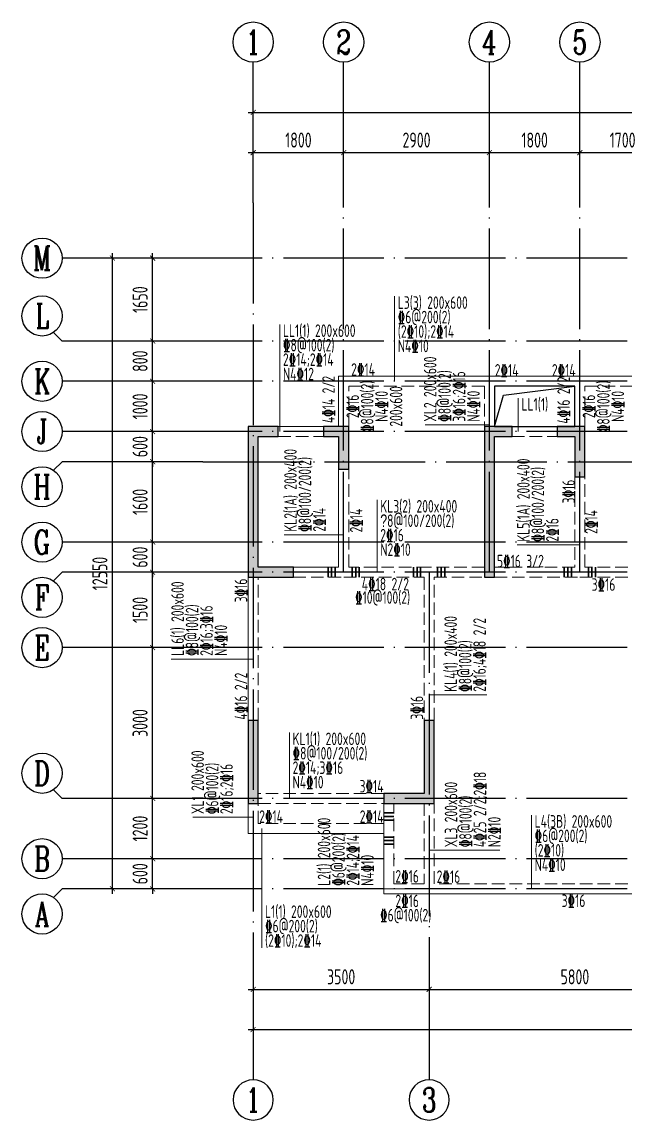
# Model space of a CAD drawing. Extents: x -668857 to 185752, y -270966 to 286822.
# Drawn here: x -92706 to -80708, y -84713 to -62863 of the extents above; entities that cross this region are included whole.
import ezdxf
from ezdxf.enums import TextEntityAlignment as Align

# ---------------------------------------------------------------- set-up
doc = ezdxf.new("R2010")
doc.units = 0
doc.header["$LTSCALE"] = 1000
doc.linetypes.add('DASH', pattern=[0.35, 0.25, -0.1])
doc.linetypes.add('DOTE', pattern=[2.42, 2, -0.2, 0.02, -0.2])
doc.layers.get('0').update_dxf_attribs({"linetype": 'CONTINUOUS'})
doc.layers.get('DEFPOINTS').update_dxf_attribs({"linetype": 'CONTINUOUS'})
for name, color, linetype in [('A-AXIS', 1, 'CONTINUOUS'), ('A-DOTE', 10, 'DOTE'), ('AXIS_NUM', 7, 'CONTINUOUS'), ('S-D洞口', 4, 'CONTINUOUS'), ('S-L主梁线', 4, 'DASH'), ('S-L梁编号', 6, 'CONTINUOUS'), ('S-L梁配筋', 7, 'CONTINUOUS'), ('S-Q墙填充', 252, 'CONTINUOUS'), ('S-Q墙实线', 6, 'CONTINUOUS'), ('S-Y一般标注', 3, 'CONTINUOUS')]:
    doc.layers.add(name, color=color, linetype=linetype)
doc.layers.add('梁附加箍筋', color=1, linetype='CONTINUOUS', lineweight=35)
doc.styles.add('TSSD_Axis', font='complex.shx', dxfattribs={"width": 0.7, "bigfont": 'hztxt.shx'})
doc.styles.add('TSSD_DIMENSION', font='Tssdeng.shx', dxfattribs={"width": 0.7, "bigfont": 'tssdchn.shx'})
doc.styles.add('TSSD_REIN', font='tssdeng.shx', dxfattribs={"width": 0.7, "height": 300, "bigfont": 'tssdchn.shx'})
doc.dimstyles.new('TSSD_100_100', dxfattribs={"dimtxt": 300, "dimasz": 100, "dimexe": 100, "dimexo": 250, "dimgap": 100, "dimtad": 1, "dimdec": 0, "dimzin": 0, "dimdsep": 46, "dimtxsty": 'TSSD_DIMENSION', "dimblk": 'ARCHTICK', "dimcen": 0, "dimdle": 100, "dimclrt": 7, "dimadec": 0, "dimazin": 0, "dimtfac": 1, "dimtdec": 0, "dimtix": 1, "dimtmove": 2, "dimatfit": 3, "dimldrblk": 'ARCHTICK', "dimfxl": 1, "dimtolj": 1, "dimtzin": 0, "dimarcsym": 0})

# ---------------------------------------------------------------- blocks, each defined once
blk = doc.blocks.new('ts_axno')
at = {"color": 0, "linetype": 'ByBlock', "lineweight": -2}
blk.add_circle((0, 0), 0.5, dxfattribs=at)
at = {"color": 0, "linetype": 'ByBlock', "lineweight": -2, "style": 'TSSD_Axis', "width": 0.7}
blk.add_attdef('A', text='', height=0.6, dxfattribs=at).set_placement((0, 0), align=Align.MIDDLE_CENTER)
blk = doc.blocks.new('_ArchTick')
at = {"color": 0, "linetype": 'ByBlock', "const_width": 0.15}
blk.add_lwpolyline([(-0.5, -0.5), (0.5, 0.5)], dxfattribs=at)
blk = doc.blocks.new('*D157')
at = {"layer": 'DEFPOINTS', "color": 0, "transparency": 16777216}
for p in [(6400, 19250), (4600, 18250), (6400, 18250)]:
    blk.add_point(p, dxfattribs=at)
at = {"layer": 'S-Y一般标注', "color": 0, "lineweight": -2, "transparency": 16777216}
for p, q in [((4500, 19250), (6500, 19250)), ((4600, 18500), (4600, 19350)), ((6400, 18500), (6400, 19350))]:
    blk.add_line(p, q, dxfattribs=at)
at = {"layer": 'S-Y一般标注', "color": 0, "lineweight": -2, "transparency": 16777216, "xscale": 100, "yscale": 100, "zscale": 100, "rotation": 180}
blk.add_blockref('_ArchTick', (4600, 19250), dxfattribs=at)
at = {"layer": 'S-Y一般标注', "color": 0, "lineweight": -2, "transparency": 16777216, "xscale": 100, "yscale": 100, "zscale": 100}
blk.add_blockref('_ArchTick', (6400, 19250), dxfattribs=at)
at = {"layer": 'S-Y一般标注', "color": 7, "transparency": 16777216, "insert": (5500, 19500), "char_height": 300, "attachment_point": 5, "style": 'TSSD_DIMENSION'}
blk.add_mtext('\\A1;1800', dxfattribs=at)
blk = doc.blocks.new('*D158')
at = {"layer": 'DEFPOINTS', "color": 0, "transparency": 16777216}
for p in [(9300, 19250), (6400, 18250), (9300, 18250)]:
    blk.add_point(p, dxfattribs=at)
at = {"layer": 'S-Y一般标注', "color": 0, "lineweight": -2, "transparency": 16777216}
for p, q in [((6300, 19250), (9400, 19250)), ((6400, 18500), (6400, 19350)), ((9300, 18500), (9300, 19350))]:
    blk.add_line(p, q, dxfattribs=at)
at = {"layer": 'S-Y一般标注', "color": 0, "lineweight": -2, "transparency": 16777216, "xscale": 100, "yscale": 100, "zscale": 100, "rotation": 180}
blk.add_blockref('_ArchTick', (6400, 19250), dxfattribs=at)
at = {"layer": 'S-Y一般标注', "color": 0, "lineweight": -2, "transparency": 16777216, "xscale": 100, "yscale": 100, "zscale": 100}
blk.add_blockref('_ArchTick', (9300, 19250), dxfattribs=at)
at = {"layer": 'S-Y一般标注', "color": 7, "transparency": 16777216, "insert": (7850, 19500), "char_height": 300, "attachment_point": 5, "style": 'TSSD_DIMENSION'}
blk.add_mtext('\\A1;2900', dxfattribs=at)
blk = doc.blocks.new('*D159')
at = {"layer": 'DEFPOINTS', "color": 0, "transparency": 16777216}
for p in [(11100, 19250), (9300, 18250), (11100, 18250)]:
    blk.add_point(p, dxfattribs=at)
at = {"layer": 'S-Y一般标注', "color": 0, "lineweight": -2, "transparency": 16777216}
for p, q in [((9200, 19250), (11200, 19250)), ((9300, 18500), (9300, 19350)), ((11100, 18500), (11100, 19350))]:
    blk.add_line(p, q, dxfattribs=at)
at = {"layer": 'S-Y一般标注', "color": 0, "lineweight": -2, "transparency": 16777216, "xscale": 100, "yscale": 100, "zscale": 100, "rotation": 180}
blk.add_blockref('_ArchTick', (9300, 19250), dxfattribs=at)
at = {"layer": 'S-Y一般标注', "color": 0, "lineweight": -2, "transparency": 16777216, "xscale": 100, "yscale": 100, "zscale": 100}
blk.add_blockref('_ArchTick', (11100, 19250), dxfattribs=at)
at = {"layer": 'S-Y一般标注', "color": 7, "transparency": 16777216, "insert": (10200, 19500), "char_height": 300, "attachment_point": 5, "style": 'TSSD_DIMENSION'}
blk.add_mtext('\\A1;1800', dxfattribs=at)
blk = doc.blocks.new('*D160')
at = {"layer": 'DEFPOINTS', "color": 0, "transparency": 16777216}
for p in [(12800, 19250), (11100, 18250), (12800, 18250)]:
    blk.add_point(p, dxfattribs=at)
at = {"layer": 'S-Y一般标注', "color": 0, "lineweight": -2, "transparency": 16777216}
for p, q in [((11000, 19250), (12900, 19250)), ((11100, 18500), (11100, 19350)), ((12800, 18500), (12800, 19350))]:
    blk.add_line(p, q, dxfattribs=at)
at = {"layer": 'S-Y一般标注', "color": 0, "lineweight": -2, "transparency": 16777216, "xscale": 100, "yscale": 100, "zscale": 100, "rotation": 180}
blk.add_blockref('_ArchTick', (11100, 19250), dxfattribs=at)
at = {"layer": 'S-Y一般标注', "color": 0, "lineweight": -2, "transparency": 16777216, "xscale": 100, "yscale": 100, "zscale": 100}
blk.add_blockref('_ArchTick', (12800, 19250), dxfattribs=at)
at = {"layer": 'S-Y一般标注', "color": 7, "transparency": 16777216, "insert": (11950, 19500), "char_height": 300, "attachment_point": 5, "style": 'TSSD_DIMENSION'}
blk.add_mtext('\\A1;1700', dxfattribs=at)
blk = doc.blocks.new('*D179')
at = {"layer": 'DEFPOINTS', "color": 0, "transparency": 16777216}
for p in [(54600, 20050), (4600, 18250), (54600, 18250)]:
    blk.add_point(p, dxfattribs=at)
at = {"layer": 'S-Y一般标注', "color": 0, "lineweight": -2, "transparency": 16777216}
for p, q in [((4600, 18500), (4600, 20150)), ((54600, 18500), (54600, 20150)), ((4500, 20050), (54700, 20050))]:
    blk.add_line(p, q, dxfattribs=at)
at = {"layer": 'S-Y一般标注', "color": 0, "lineweight": -2, "transparency": 16777216, "xscale": 100, "yscale": 100, "zscale": 100, "rotation": 180}
blk.add_blockref('_ArchTick', (4600, 20050), dxfattribs=at)
at = {"layer": 'S-Y一般标注', "color": 0, "lineweight": -2, "transparency": 16777216, "xscale": 100, "yscale": 100, "zscale": 100}
blk.add_blockref('_ArchTick', (54600, 20050), dxfattribs=at)
at = {"layer": 'S-Y一般标注', "color": 7, "transparency": 16777216, "insert": (29600, 20300), "char_height": 300, "attachment_point": 5, "style": 'TSSD_DIMENSION'}
blk.add_mtext('\\A1;50000', dxfattribs=at)
blk = doc.blocks.new('*D180')
at = {"layer": 'DEFPOINTS', "color": 0, "transparency": 16777216}
for p in [(2600, 5200), (3600, 5200), (3600, 4600)]:
    blk.add_point(p, dxfattribs=at)
at = {"layer": 'S-Y一般标注', "color": 0, "lineweight": -2, "transparency": 16777216}
for p, q in [((2600, 5200), (2600, 5300)), ((3350, 5200), (2500, 5200)), ((2600, 4600), (2600, 5200)), ((3350, 4600), (2500, 4600)), ((2600, 4600), (2600, 4500))]:
    blk.add_line(p, q, dxfattribs=at)
at = {"layer": 'S-Y一般标注', "color": 0, "lineweight": -2, "transparency": 16777216, "xscale": 100, "yscale": 100, "zscale": 100}
for p, rotation in [((2600, 5200), 270), ((2600, 4600), 90)]:
    blk.add_blockref('_ArchTick', p, dxfattribs=dict(at, rotation=rotation))
at = {"layer": 'S-Y一般标注', "color": 7, "transparency": 16777216, "insert": (2350, 4900), "char_height": 300, "attachment_point": 5, "rotation": 90, "style": 'TSSD_DIMENSION'}
blk.add_mtext('\\A1;600', dxfattribs=at)
blk = doc.blocks.new('*D181')
at = {"layer": 'DEFPOINTS', "color": 0, "transparency": 16777216}
for p in [(2600, 10900), (3600, 10900), (3600, 9400)]:
    blk.add_point(p, dxfattribs=at)
at = {"layer": 'S-Y一般标注', "color": 0, "lineweight": -2, "transparency": 16777216}
for p, q in [((2600, 9300), (2600, 11000)), ((3350, 10900), (2500, 10900)), ((3350, 9400), (2500, 9400))]:
    blk.add_line(p, q, dxfattribs=at)
at = {"layer": 'S-Y一般标注', "color": 0, "lineweight": -2, "transparency": 16777216, "xscale": 100, "yscale": 100, "zscale": 100}
for p, rotation in [((2600, 10900), 90), ((2600, 9400), 270)]:
    blk.add_blockref('_ArchTick', p, dxfattribs=dict(at, rotation=rotation))
at = {"layer": 'S-Y一般标注', "color": 7, "transparency": 16777216, "insert": (2350, 10150), "char_height": 300, "attachment_point": 5, "rotation": 90, "style": 'TSSD_DIMENSION'}
blk.add_mtext('\\A1;1500', dxfattribs=at)
blk = doc.blocks.new('*D182')
at = {"layer": 'DEFPOINTS', "color": 0, "transparency": 16777216}
for p in [(2600, 11500), (3600, 11500), (3600, 10900)]:
    blk.add_point(p, dxfattribs=at)
at = {"layer": 'S-Y一般标注', "color": 0, "lineweight": -2, "transparency": 16777216}
for p, q in [((2600, 11500), (2600, 11600)), ((3350, 11500), (2500, 11500)), ((2600, 10900), (2600, 11500)), ((3350, 10900), (2500, 10900)), ((2600, 10900), (2600, 10800))]:
    blk.add_line(p, q, dxfattribs=at)
at = {"layer": 'S-Y一般标注', "color": 0, "lineweight": -2, "transparency": 16777216, "xscale": 100, "yscale": 100, "zscale": 100}
for p, rotation in [((2600, 11500), 270), ((2600, 10900), 90)]:
    blk.add_blockref('_ArchTick', p, dxfattribs=dict(at, rotation=rotation))
at = {"layer": 'S-Y一般标注', "color": 7, "transparency": 16777216, "insert": (2350, 11200), "char_height": 300, "attachment_point": 5, "rotation": 90, "style": 'TSSD_DIMENSION'}
blk.add_mtext('\\A1;600', dxfattribs=at)
blk = doc.blocks.new('*D183')
at = {"layer": 'DEFPOINTS', "color": 0, "transparency": 16777216}
for p in [(2600, 13100), (3600, 13100), (3600, 11500)]:
    blk.add_point(p, dxfattribs=at)
at = {"layer": 'S-Y一般标注', "color": 0, "lineweight": -2, "transparency": 16777216}
for p, q in [((2600, 11400), (2600, 13200)), ((3350, 13100), (2500, 13100)), ((3350, 11500), (2500, 11500))]:
    blk.add_line(p, q, dxfattribs=at)
at = {"layer": 'S-Y一般标注', "color": 0, "lineweight": -2, "transparency": 16777216, "xscale": 100, "yscale": 100, "zscale": 100}
for p, rotation in [((2600, 13100), 90), ((2600, 11500), 270)]:
    blk.add_blockref('_ArchTick', p, dxfattribs=dict(at, rotation=rotation))
at = {"layer": 'S-Y一般标注', "color": 7, "transparency": 16777216, "insert": (2350, 12300), "char_height": 300, "attachment_point": 5, "rotation": 90, "style": 'TSSD_DIMENSION'}
blk.add_mtext('\\A1;1600', dxfattribs=at)
blk = doc.blocks.new('*D184')
at = {"layer": 'DEFPOINTS', "color": 0, "transparency": 16777216}
for p in [(2600, 13700), (3600, 13700), (3600, 13100)]:
    blk.add_point(p, dxfattribs=at)
at = {"layer": 'S-Y一般标注', "color": 0, "lineweight": -2, "transparency": 16777216}
for p, q in [((2600, 13700), (2600, 13800)), ((3350, 13700), (2500, 13700)), ((2600, 13100), (2600, 13700)), ((3350, 13100), (2500, 13100)), ((2600, 13100), (2600, 13000))]:
    blk.add_line(p, q, dxfattribs=at)
at = {"layer": 'S-Y一般标注', "color": 0, "lineweight": -2, "transparency": 16777216, "xscale": 100, "yscale": 100, "zscale": 100}
for p, rotation in [((2600, 13700), 270), ((2600, 13100), 90)]:
    blk.add_blockref('_ArchTick', p, dxfattribs=dict(at, rotation=rotation))
at = {"layer": 'S-Y一般标注', "color": 7, "transparency": 16777216, "insert": (2350, 13400), "char_height": 300, "attachment_point": 5, "rotation": 90, "style": 'TSSD_DIMENSION'}
blk.add_mtext('\\A1;600', dxfattribs=at)
blk = doc.blocks.new('*D185')
at = {"layer": 'DEFPOINTS', "color": 0, "transparency": 16777216}
for p in [(2600, 14700), (3600, 14700), (3600, 13700)]:
    blk.add_point(p, dxfattribs=at)
at = {"layer": 'S-Y一般标注', "color": 0, "lineweight": -2, "transparency": 16777216}
for p, q in [((3350, 14700), (2500, 14700)), ((2600, 13600), (2600, 14800)), ((3350, 13700), (2500, 13700))]:
    blk.add_line(p, q, dxfattribs=at)
at = {"layer": 'S-Y一般标注', "color": 0, "lineweight": -2, "transparency": 16777216, "xscale": 100, "yscale": 100, "zscale": 100}
for p, rotation in [((2600, 14700), 90), ((2600, 13700), 270)]:
    blk.add_blockref('_ArchTick', p, dxfattribs=dict(at, rotation=rotation))
at = {"layer": 'S-Y一般标注', "color": 7, "transparency": 16777216, "insert": (2350, 14200), "char_height": 300, "attachment_point": 5, "rotation": 90, "style": 'TSSD_DIMENSION'}
blk.add_mtext('\\A1;1000', dxfattribs=at)
blk = doc.blocks.new('*D186')
at = {"layer": 'DEFPOINTS', "color": 0, "transparency": 16777216}
for p in [(1800, 17150), (3600, 17150), (3600, 4600)]:
    blk.add_point(p, dxfattribs=at)
at = {"layer": 'S-Y一般标注', "color": 0, "lineweight": -2, "transparency": 16777216}
for p, q in [((3350, 17150), (1700, 17150)), ((1800, 4500), (1800, 17250)), ((3350, 4600), (1700, 4600))]:
    blk.add_line(p, q, dxfattribs=at)
at = {"layer": 'S-Y一般标注', "color": 0, "lineweight": -2, "transparency": 16777216, "xscale": 100, "yscale": 100, "zscale": 100}
for p, rotation in [((1800, 17150), 90), ((1800, 4600), 270)]:
    blk.add_blockref('_ArchTick', p, dxfattribs=dict(at, rotation=rotation))
at = {"layer": 'S-Y一般标注', "color": 7, "transparency": 16777216, "insert": (1550, 10875), "char_height": 300, "attachment_point": 5, "rotation": 90, "style": 'TSSD_DIMENSION'}
blk.add_mtext('\\A1;12550', dxfattribs=at)
blk = doc.blocks.new('*D187')
at = {"layer": 'DEFPOINTS', "color": 0, "transparency": 16777216}
for p in [(2600, 15500), (3600, 15500), (3600, 14700)]:
    blk.add_point(p, dxfattribs=at)
at = {"layer": 'S-Y一般标注', "color": 0, "lineweight": -2, "transparency": 16777216}
for p, q in [((2600, 14600), (2600, 15600)), ((3350, 15500), (2500, 15500)), ((3350, 14700), (2500, 14700))]:
    blk.add_line(p, q, dxfattribs=at)
at = {"layer": 'S-Y一般标注', "color": 0, "lineweight": -2, "transparency": 16777216, "xscale": 100, "yscale": 100, "zscale": 100}
for p, rotation in [((2600, 15500), 90), ((2600, 14700), 270)]:
    blk.add_blockref('_ArchTick', p, dxfattribs=dict(at, rotation=rotation))
at = {"layer": 'S-Y一般标注', "color": 7, "transparency": 16777216, "insert": (2350, 15100), "char_height": 300, "attachment_point": 5, "rotation": 90, "style": 'TSSD_DIMENSION'}
blk.add_mtext('\\A1;800', dxfattribs=at)
blk = doc.blocks.new('*D188')
at = {"layer": 'DEFPOINTS', "color": 0, "transparency": 16777216}
for p in [(2600, 6400), (3600, 6400), (3600, 5200)]:
    blk.add_point(p, dxfattribs=at)
at = {"layer": 'S-Y一般标注', "color": 0, "lineweight": -2, "transparency": 16777216}
for p, q in [((3350, 6400), (2500, 6400)), ((2600, 5100), (2600, 6500)), ((3350, 5200), (2500, 5200))]:
    blk.add_line(p, q, dxfattribs=at)
at = {"layer": 'S-Y一般标注', "color": 0, "lineweight": -2, "transparency": 16777216, "xscale": 100, "yscale": 100, "zscale": 100}
for p, rotation in [((2600, 6400), 90), ((2600, 5200), 270)]:
    blk.add_blockref('_ArchTick', p, dxfattribs=dict(at, rotation=rotation))
at = {"layer": 'S-Y一般标注', "color": 7, "transparency": 16777216, "insert": (2350, 5800), "char_height": 300, "attachment_point": 5, "rotation": 90, "style": 'TSSD_DIMENSION'}
blk.add_mtext('\\A1;1200', dxfattribs=at)
blk = doc.blocks.new('*D189')
at = {"layer": 'DEFPOINTS', "color": 0, "transparency": 16777216}
for p in [(2600, 9400), (3600, 9400), (3600, 6400)]:
    blk.add_point(p, dxfattribs=at)
at = {"layer": 'S-Y一般标注', "color": 0, "lineweight": -2, "transparency": 16777216}
for p, q in [((3350, 9400), (2500, 9400)), ((2600, 6300), (2600, 9500)), ((3350, 6400), (2500, 6400))]:
    blk.add_line(p, q, dxfattribs=at)
at = {"layer": 'S-Y一般标注', "color": 0, "lineweight": -2, "transparency": 16777216, "xscale": 100, "yscale": 100, "zscale": 100}
for p, rotation in [((2600, 9400), 90), ((2600, 6400), 270)]:
    blk.add_blockref('_ArchTick', p, dxfattribs=dict(at, rotation=rotation))
at = {"layer": 'S-Y一般标注', "color": 7, "transparency": 16777216, "insert": (2350, 7900), "char_height": 300, "attachment_point": 5, "rotation": 90, "style": 'TSSD_DIMENSION'}
blk.add_mtext('\\A1;3000', dxfattribs=at)
blk = doc.blocks.new('*D194')
at = {"layer": 'DEFPOINTS', "color": 0, "transparency": 16777216}
for p in [(8100, 3600), (13900, 3600), (13900, 2600)]:
    blk.add_point(p, dxfattribs=at)
at = {"layer": 'S-Y一般标注', "color": 0, "lineweight": -2, "transparency": 16777216}
for p, q in [((8100, 3350), (8100, 2500)), ((13900, 3350), (13900, 2500)), ((8000, 2600), (14000, 2600))]:
    blk.add_line(p, q, dxfattribs=at)
at = {"layer": 'S-Y一般标注', "color": 0, "lineweight": -2, "transparency": 16777216, "xscale": 100, "yscale": 100, "zscale": 100, "rotation": 180}
blk.add_blockref('_ArchTick', (8100, 2600), dxfattribs=at)
at = {"layer": 'S-Y一般标注', "color": 0, "lineweight": -2, "transparency": 16777216, "xscale": 100, "yscale": 100, "zscale": 100}
blk.add_blockref('_ArchTick', (13900, 2600), dxfattribs=at)
at = {"layer": 'S-Y一般标注', "color": 7, "transparency": 16777216, "insert": (11000, 2850), "char_height": 300, "attachment_point": 5, "style": 'TSSD_DIMENSION'}
blk.add_mtext('\\A1;5800', dxfattribs=at)
blk = doc.blocks.new('*D202')
at = {"layer": 'DEFPOINTS', "color": 0, "transparency": 16777216}
for p in [(4600, 3600), (54600, 3600), (54600, 1800)]:
    blk.add_point(p, dxfattribs=at)
at = {"layer": 'S-Y一般标注', "color": 0, "lineweight": -2, "transparency": 16777216}
for p, q in [((4600, 3350), (4600, 1700)), ((54600, 3350), (54600, 1700)), ((4500, 1800), (54700, 1800))]:
    blk.add_line(p, q, dxfattribs=at)
at = {"layer": 'S-Y一般标注', "color": 0, "lineweight": -2, "transparency": 16777216, "xscale": 100, "yscale": 100, "zscale": 100, "rotation": 180}
blk.add_blockref('_ArchTick', (4600, 1800), dxfattribs=at)
at = {"layer": 'S-Y一般标注', "color": 0, "lineweight": -2, "transparency": 16777216, "xscale": 100, "yscale": 100, "zscale": 100}
blk.add_blockref('_ArchTick', (54600, 1800), dxfattribs=at)
at = {"layer": 'S-Y一般标注', "color": 7, "transparency": 16777216, "insert": (29600, 2050), "char_height": 300, "attachment_point": 5, "style": 'TSSD_DIMENSION'}
blk.add_mtext('\\A1;50000', dxfattribs=at)
blk = doc.blocks.new('*D204')
at = {"layer": 'DEFPOINTS', "color": 0, "transparency": 16777216}
for p in [(4600, 3600), (8100, 3600), (8100, 2600)]:
    blk.add_point(p, dxfattribs=at)
at = {"layer": 'S-Y一般标注', "color": 0, "lineweight": -2, "transparency": 16777216}
for p, q in [((4600, 3350), (4600, 2500)), ((8100, 3350), (8100, 2500)), ((4500, 2600), (8200, 2600))]:
    blk.add_line(p, q, dxfattribs=at)
at = {"layer": 'S-Y一般标注', "color": 0, "lineweight": -2, "transparency": 16777216, "xscale": 100, "yscale": 100, "zscale": 100, "rotation": 180}
blk.add_blockref('_ArchTick', (4600, 2600), dxfattribs=at)
at = {"layer": 'S-Y一般标注', "color": 0, "lineweight": -2, "transparency": 16777216, "xscale": 100, "yscale": 100, "zscale": 100}
blk.add_blockref('_ArchTick', (8100, 2600), dxfattribs=at)
at = {"layer": 'S-Y一般标注', "color": 7, "transparency": 16777216, "insert": (6350, 2850), "char_height": 300, "attachment_point": 5, "style": 'TSSD_DIMENSION'}
blk.add_mtext('\\A1;3500', dxfattribs=at)
blk = doc.blocks.new('*D218')
at = {"layer": 'DEFPOINTS', "color": 0, "transparency": 16777216}
for p in [(2600, 17150), (3600, 17150), (3600, 15500)]:
    blk.add_point(p, dxfattribs=at)
at = {"layer": 'S-Y一般标注', "color": 0, "lineweight": -2, "transparency": 16777216}
for p, q in [((3350, 17150), (2500, 17150)), ((2600, 15400), (2600, 17250)), ((3350, 15500), (2500, 15500))]:
    blk.add_line(p, q, dxfattribs=at)
at = {"layer": 'S-Y一般标注', "color": 0, "lineweight": -2, "transparency": 16777216, "xscale": 100, "yscale": 100, "zscale": 100}
for p, rotation in [((2600, 17150), 90), ((2600, 15500), 270)]:
    blk.add_blockref('_ArchTick', p, dxfattribs=dict(at, rotation=rotation))
at = {"layer": 'S-Y一般标注', "color": 7, "transparency": 16777216, "insert": (2350, 16325), "char_height": 300, "attachment_point": 5, "rotation": 90, "style": 'TSSD_DIMENSION'}
blk.add_mtext('\\A1;1650', dxfattribs=at)
blk = doc.blocks.new('20210807.15312078')
at = {"layer": 'S-Q墙填充'}
h = blk.add_hatch(color=252, dxfattribs=at)
h.dxf.hatch_style = 1
h.paths.add_polyline_path([(61116, 65940), (61516, 65940), (61516, 66140), (60916, 66140), (60916, 63140), (61816, 63140), (61816, 63340), (61116, 63340)])
h = blk.add_hatch(color=252, dxfattribs=at)
h.dxf.hatch_style = 1
h.paths.add_polyline_path([(62916, 66140), (62416, 66140), (62416, 65940), (62716, 65940), (62716, 65290), (62916, 65290)])
h = blk.add_hatch(color=252, dxfattribs=at)
h.dxf.hatch_style = 1
h.paths.add_polyline_path([(65616, 66140), (65616, 63140), (65816, 63140), (65816, 65940), (66166, 65940), (66166, 66140)])
h = blk.add_hatch(color=252, dxfattribs=at)
h.dxf.hatch_style = 1
h.paths.add_polyline_path([(67416, 65940), (67416, 65140), (67616, 65140), (67616, 66140), (67066, 66140), (67066, 65940)])
h = blk.add_hatch(color=252, dxfattribs=at)
h.dxf.hatch_style = 1
h.paths.add_polyline_path([(61116, 58640), (61116, 60290), (60916, 60290), (60916, 58640)])
h = blk.add_hatch(color=252, dxfattribs=at)
h.dxf.hatch_style = 1
h.paths.add_polyline_path([(64616, 60290), (64416, 60290), (64416, 58840), (63716, 58840), (63616, 58840), (63616, 58640), (63716, 58640), (64616, 58640)])
at = {"layer": 'S-D洞口', "color": 5}
blk.add_lwpolyline([(65816, 66140), (67416, 66140), (67416, 66940), (65816, 66940), (65816, 66140), (65993, 66762), (67416, 66940)], dxfattribs=at)
at = {"layer": 'S-L主梁线', "linetype": 'ByBlock', "lineweight": 18}
for p, q in [((62716, 67140), (62716, 66140)), ((65716, 67140), (62716, 67140)), ((67516, 67140), (65716, 67140)), ((69116, 67140), (67516, 67140)), ((65816, 66940), (67416, 66940)), ((65816, 66140), (65816, 66940)), ((67416, 66940), (67416, 66140)), ((62416, 66140), (61516, 66140)), ((67066, 66140), (66166, 66140)), ((62716, 65290), (62716, 63340)), ((62716, 63340), (61816, 63340)), ((60916, 63140), (60916, 60290)), ((60916, 58640), (60916, 58040)), ((63616, 58640), (63616, 56840)), ((60916, 58040), (63616, 58040)), ((63616, 56840), (64516, 56840)), ((64516, 56840), (82516, 56840))]:
    blk.add_line(p, q, dxfattribs=at)
at = {"layer": 'S-L主梁线', "linetype": 'DASH', "lineweight": 18}
for p, q in [((62916, 66940), (65616, 66940)), ((62916, 66140), (62916, 66940)), ((65616, 66940), (65616, 66140)), ((67616, 66940), (69116, 66940)), ((67616, 66140), (67616, 66940)), ((61516, 65940), (62416, 65940)), ((66166, 65940), (67066, 65940)), ((62916, 63340), (62916, 65290)), ((67416, 65140), (67416, 63340)), ((67616, 63340), (67616, 65140)), ((64516, 63340), (62916, 63340)), ((65616, 63340), (64516, 63340)), ((67416, 63340), (65816, 63340)), ((70216, 63340), (67616, 63340)), ((61116, 60290), (61116, 63140)), ((61816, 63140), (62816, 63140)), ((62816, 63140), (64416, 63140)), ((64416, 63140), (64416, 60290)), ((64616, 63140), (65616, 63140)), ((64616, 60290), (64616, 63140)), ((65816, 63140), (67516, 63140)), ((67516, 63140), (70216, 63140)), ((63616, 58840), (61116, 58840)), ((61116, 58640), (63616, 58640)), ((61116, 58240), (61116, 58640)), ((63816, 57040), (63816, 58640)), ((64416, 58640), (64416, 57040)), ((64616, 57040), (64616, 58640)), ((63616, 58240), (61116, 58240)), ((64416, 57040), (63816, 57040)), ((70216, 57040), (64616, 57040))]:
    blk.add_line(p, q, dxfattribs=at)
at = {"layer": 'S-Q墙实线'}
for points in [[(61116, 65940), (61516, 65940), (61516, 66140), (60916, 66140), (60916, 63140), (61816, 63140), (61816, 63340), (61116, 63340)], [(62916, 66140), (62416, 66140), (62416, 65940), (62716, 65940), (62716, 65290), (62916, 65290)], [(65616, 66140), (65616, 63140), (65816, 63140), (65816, 65940), (66166, 65940), (66166, 66140)], [(67416, 65940), (67416, 65140), (67616, 65140), (67616, 66140), (67066, 66140), (67066, 65940)], [(61116, 58640), (61116, 60290), (60916, 60290), (60916, 58640)]]:
    blk.add_lwpolyline(points, close=True, dxfattribs=at)
blk.add_lwpolyline([(63716, 58840), (63616, 58840), (63616, 58640), (63716, 58640), (64616, 58640), (64616, 60290), (64416, 60290), (64416, 58840), (63716, 58840)], dxfattribs=at)
blk = doc.blocks.new('20210726.16395156')
at = {"layer": 'A-AXIS'}
for p, q in [((4600, 18249.9), (4600, 21049.9)), ((6400, 18249.9), (6400, 21049.9)), ((9300, 18249.9), (9300, 21049.9)), ((11100, 18249.9), (11100, 21049.9)), ((3600, 17150), (800, 17150)), ((800, 15500), (628.4, 15671.7)), ((3600, 15500), (800, 15500)), ((3600, 14700), (800, 14700)), ((3600, 13700), (800, 13700)), ((800, 13100.3), (628.4, 12928.7)), ((3600, 13100.3), (800, 13100.3)), ((3600, 11500), (800, 11500)), ((800, 10900), (628.4, 10728.4)), ((3600, 10900), (800, 10900)), ((3600, 9400), (800, 9400)), ((800, 6400), (628.4, 6571.7)), ((3600, 6400), (800, 6400)), ((3600, 5200), (800, 5200)), ((800, 4600), (628.4, 4428.4)), ((3600, 4600), (800, 4600)), ((4600, 3600), (4600, 800)), ((8100, 3600), (8100, 800))]:
    blk.add_line(p, q, dxfattribs=at)
at = {"layer": 'A-DOTE'}
for p, q in [((4600, 18249.9), (4600, 3600)), ((6400, 10900), (6400, 18249.9)), ((9300, 10900), (9300, 18249.9)), ((11100, 10900), (11100, 18249.9)), ((55600, 17150), (3600, 17150)), ((55600, 15500), (3600, 15500)), ((55600, 14700), (3600, 14700)), ((55600, 13700), (3600, 13700)), ((3600, 13100.3), (55600, 13100.3)), ((55600, 11500), (3600, 11500)), ((55600, 10900), (3600, 10900)), ((8100, 10900), (8100, 3600)), ((55600, 9400), (3600, 9400)), ((55600, 6400), (3600, 6400)), ((55600, 5200), (3600, 5200)), ((55600, 4600), (3600, 4600))]:
    blk.add_line(p, q, dxfattribs=at)
at = {"layer": 'A-AXIS'}
ref = blk.add_blockref('ts_axno', (4600, 21449.9), dxfattribs=dict(at, xscale=800, yscale=800, zscale=800))
ref.add_attrib('1', '1', dxfattribs={"layer": 'AXIS_NUM', "height": 480, "style": 'TSSD_Axis', "width": 0.7}).set_placement((4600, 21449.9), align=Align.MIDDLE_CENTER)
ref = blk.add_blockref('ts_axno', (6400, 21449.9), dxfattribs=dict(at, xscale=800, yscale=800, zscale=800))
ref.add_attrib('2', '2', dxfattribs={"layer": 'AXIS_NUM', "height": 480, "style": 'TSSD_Axis', "width": 0.7}).set_placement((6400, 21449.9), align=Align.MIDDLE_CENTER)
ref = blk.add_blockref('ts_axno', (9300, 21449.9), dxfattribs=dict(at, xscale=800, yscale=800, zscale=800))
ref.add_attrib('3', '4', dxfattribs={"layer": 'AXIS_NUM', "height": 480, "style": 'TSSD_Axis', "width": 0.7}).set_placement((9300, 21449.9), align=Align.MIDDLE_CENTER)
ref = blk.add_blockref('ts_axno', (11100, 21449.9), dxfattribs=dict(at, xscale=800, yscale=800, zscale=800))
ref.add_attrib('4', '5', dxfattribs={"layer": 'AXIS_NUM', "height": 480, "style": 'TSSD_Axis', "width": 0.7}).set_placement((11100, 21449.9), align=Align.MIDDLE_CENTER)
ref = blk.add_blockref('ts_axno', (400, 17150), dxfattribs=dict(at, xscale=800, yscale=800, zscale=800))
ref.add_attrib('G', 'M', dxfattribs={"layer": 'AXIS_NUM', "height": 480, "style": 'TSSD_Axis', "width": 0.7}).set_placement((400, 17150), align=Align.MIDDLE_CENTER)
ref = blk.add_blockref('ts_axno', (400, 16000), dxfattribs=dict(at, xscale=800, yscale=800, zscale=800))
ref.add_attrib('G', 'L', dxfattribs={"layer": 'AXIS_NUM', "height": 480, "style": 'TSSD_Axis', "width": 0.7}).set_placement((400, 16000), align=Align.MIDDLE_CENTER)
ref = blk.add_blockref('ts_axno', (400, 14700), dxfattribs=dict(at, xscale=800, yscale=800, zscale=800))
ref.add_attrib('G', 'K', dxfattribs={"layer": 'AXIS_NUM', "height": 480, "style": 'TSSD_Axis', "width": 0.7}).set_placement((400, 14700), align=Align.MIDDLE_CENTER)
ref = blk.add_blockref('ts_axno', (400, 13700), dxfattribs=dict(at, xscale=800, yscale=800, zscale=800))
ref.add_attrib('G', 'J', dxfattribs={"layer": 'AXIS_NUM', "height": 480, "style": 'TSSD_Axis', "width": 0.7}).set_placement((400, 13700), align=Align.MIDDLE_CENTER)
ref = blk.add_blockref('ts_axno', (400, 12600.3), dxfattribs=dict(at, xscale=800, yscale=800, zscale=800))
ref.add_attrib('C', 'H', dxfattribs={"layer": 'AXIS_NUM', "height": 480, "style": 'TSSD_Axis', "width": 0.7}).set_placement((400, 12600.3), align=Align.MIDDLE_CENTER)
ref = blk.add_blockref('ts_axno', (400, 11500), dxfattribs=dict(at, xscale=800, yscale=800, zscale=800))
ref.add_attrib('D', 'G', dxfattribs={"layer": 'AXIS_NUM', "height": 480, "style": 'TSSD_Axis', "width": 0.7}).set_placement((400, 11500), align=Align.MIDDLE_CENTER)
ref = blk.add_blockref('ts_axno', (400, 10400), dxfattribs=dict(at, xscale=800, yscale=800, zscale=800))
ref.add_attrib('C', 'F', dxfattribs={"layer": 'AXIS_NUM', "height": 480, "style": 'TSSD_Axis', "width": 0.7}).set_placement((400, 10400), align=Align.MIDDLE_CENTER)
ref = blk.add_blockref('ts_axno', (400, 9400), dxfattribs=dict(at, xscale=800, yscale=800, zscale=800))
ref.add_attrib('B', 'E', dxfattribs={"layer": 'AXIS_NUM', "height": 480, "style": 'TSSD_Axis', "width": 0.7}).set_placement((400, 9400), align=Align.MIDDLE_CENTER)
ref = blk.add_blockref('ts_axno', (400, 6900), dxfattribs=dict(at, xscale=800, yscale=800, zscale=800, rotation=180))
ref.add_attrib('C', 'D', dxfattribs={"layer": 'AXIS_NUM', "height": 480, "style": 'TSSD_Axis', "width": 0.7}).set_placement((400, 6900), align=Align.MIDDLE_CENTER)
ref = blk.add_blockref('ts_axno', (400, 5200), dxfattribs=dict(at, xscale=800, yscale=800, zscale=800))
ref.add_attrib('A', 'B', dxfattribs={"layer": 'AXIS_NUM', "height": 480, "style": 'TSSD_Axis', "width": 0.7}).set_placement((400, 5200), align=Align.MIDDLE_CENTER)
ref = blk.add_blockref('ts_axno', (400, 4100), dxfattribs=dict(at, xscale=800, yscale=800, zscale=800))
ref.add_attrib('F', 'A', dxfattribs={"layer": 'AXIS_NUM', "height": 480, "style": 'TSSD_Axis', "width": 0.7}).set_placement((400, 4100), align=Align.MIDDLE_CENTER)
ref = blk.add_blockref('ts_axno', (4600, 400), dxfattribs=dict(at, xscale=-800, yscale=800, zscale=800, rotation=180))
ref.add_attrib('1', '1', dxfattribs={"layer": 'AXIS_NUM', "height": 480, "style": 'TSSD_Axis', "width": 0.7}).set_placement((4600, 400), align=Align.MIDDLE_CENTER)
ref = blk.add_blockref('ts_axno', (8100, 400), dxfattribs=dict(at, xscale=-800, yscale=800, zscale=800, rotation=180))
ref.add_attrib('2', '3', dxfattribs={"layer": 'AXIS_NUM', "height": 480, "style": 'TSSD_Axis', "width": 0.7}).set_placement((8100, 400), align=Align.MIDDLE_CENTER)
at = {"layer": 'S-Y一般标注'}
for base, p1, p2, picture, middle in [((54600, 20049.9), (4600, 18249.9), (54600, 18249.9), '*D179', (29600, 20299.9)), ((6400, 19249.9), (4600, 18249.9), (6400, 18249.9), '*D157', (5500, 19499.9)), ((9300, 19249.9), (6400, 18249.9), (9300, 18249.9), '*D158', (7850, 19499.9)), ((11100, 19249.9), (9300, 18249.9), (11100, 18249.9), '*D159', (10200, 19499.9)), ((12800, 19249.9), (11100, 18249.9), (12800, 18249.9), '*D160', (11950, 19499.9)), ((54600, 1800), (4600, 3600), (54600, 3600), '*D202', (29600, 2050)), ((8100, 2600), (4600, 3600), (8100, 3600), '*D204', (6350, 2850)), ((13900, 2600), (8100, 3600), (13900, 3600), '*D194', (11000, 2850))]:
    dim = blk.add_linear_dim(base=base, p1=p1, p2=p2, dimstyle='TSSD_100_100', dxfattribs=at)
    dim.commit()
    dim.dimension.update_dxf_attribs({"geometry": picture, "text_midpoint": middle})
for base, p1, p2, picture, middle in [((1800, 17150), (3600, 4600), (3600, 17150), '*D186', (1550, 10875)), ((2600, 17150), (3600, 15500), (3600, 17150), '*D218', (2350, 16325)), ((2600, 15500), (3600, 14700), (3600, 15500), '*D187', (2350, 15100)), ((2600, 14700), (3600, 13700), (3600, 14700), '*D185', (2350, 14200)), ((2600, 13700), (3600, 13100.3), (3600, 13700), '*D184', (2350, 13400.2)), ((2600, 13100.3), (3600, 11500), (3600, 13100.3), '*D183', (2350, 12300.2)), ((2600, 11500), (3600, 10900), (3600, 11500), '*D182', (2350, 11200)), ((2600, 10900), (3600, 9400), (3600, 10900), '*D181', (2350, 10150)), ((2600, 9400), (3600, 6400), (3600, 9400), '*D189', (2350, 7900)), ((2600, 6400), (3600, 5200), (3600, 6400), '*D188', (2350, 5800)), ((2600, 5200), (3600, 4600), (3600, 5200), '*D180', (2350, 4900))]:
    dim = blk.add_linear_dim(base=base, p1=p1, p2=p2, angle=90, dimstyle='TSSD_100_100', dxfattribs=at)
    dim.commit()
    dim.dimension.update_dxf_attribs({"geometry": picture, "text_midpoint": middle})

msp = doc.modelspace()

# ---------------------------------------------------------------- linework, layer by layer
at = {"layer": 'S-L梁编号', "lineweight": 18}
for p, q in [((-85291.62, -70013.16), (-85291.62, -68322.58)), ((-87575.97, -71013.16), (-87575.97, -68881.3)), ((-82831.04, -71013.16), (-82831.04, -70346.93)), ((-83405.5, -70880.28), (-84681.41, -70880.28)), ((-85639.65, -73813.16), (-85639.65, -72375.17)), ((-86305.5, -73068.76), (-87489.19, -73068.76)), ((-81605.5, -73267.21), (-82854.65, -73267.21)), ((-88105.5, -75539.28), (-89734.73, -75539.28)), ((-84605.5, -76254.2), (-83457.46, -76254.2)), ((-87384.39, -78313.16), (-87384.39, -77002.4)), ((-82568.41, -80112.99), (-82568.41, -78645.82)), ((-88105.5, -78687.46), (-89306.6, -78687.46)), ((-87932.52, -78913.16), (-87932.52, -81285.46)), ((-84605.5, -79346.08), (-83201.69, -79346.08)), ((-84369.23, -80114.13), (-86821.26, -80114.13))]:
    msp.add_line(p, q, dxfattribs=at)
at = {"layer": '梁附加箍筋', "lineweight": 35}
for p, q in [((-86615.5, -73913.16), (-86615.5, -73713.16)), ((-86545.5, -73913.16), (-86545.5, -73713.16)), ((-86475.5, -73913.16), (-86475.5, -73713.16)), ((-86135.5, -73913.16), (-86135.5, -73713.16)), ((-86065.5, -73913.16), (-86065.5, -73713.16)), ((-85995.5, -73913.16), (-85995.5, -73713.16)), ((-84915.5, -73913.16), (-84915.5, -73713.16)), ((-84845.5, -73913.16), (-84845.5, -73713.16)), ((-84775.5, -73913.16), (-84775.5, -73713.16)), ((-84435.5, -73913.16), (-84435.5, -73713.16)), ((-84365.5, -73913.16), (-84365.5, -73713.16)), ((-84295.5, -73913.16), (-84295.5, -73713.16)), ((-81915.5, -73913.16), (-81915.5, -73713.16)), ((-81845.5, -73913.16), (-81845.5, -73713.16)), ((-81775.5, -73913.16), (-81775.5, -73713.16)), ((-81435.5, -73913.16), (-81435.5, -73713.16)), ((-81365.5, -73913.16), (-81365.5, -73713.16)), ((-81295.5, -73913.16), (-81295.5, -73713.16)), ((-85305.59, -78603.16), (-85505.59, -78603.16)), ((-85305.59, -78673.16), (-85505.59, -78673.16)), ((-85305.59, -78743.16), (-85505.59, -78743.16)), ((-85305.59, -79083.16), (-85505.59, -79083.16)), ((-85305.59, -79153.16), (-85505.59, -79153.16)), ((-85305.59, -79223.16), (-85505.59, -79223.16))]:
    msp.add_line(p, q, dxfattribs=at)

# ---------------------------------------------------------------- block references
at = {"layer": 'A-DOTE'}
msp.add_blockref('20210726.16395156', (-92705.51, -84713.2), dxfattribs=at)
at = {"layer": 'S-Q墙填充'}
msp.add_blockref('20210807.15312078', (-149121.16, -137052.72), dxfattribs=at)

# ---------------------------------------------------------------- texts
at = {"layer": 'S-L梁编号', "color": 6, "style": 'TSSD_REIN', "width": 0.7}
for s, p in [('L3(3) 200x600', (-85229.12, -68572.58)), ('LL1(1) 200x600', (-87513.47, -69131.3)), ('LL1(1)', (-82768.54, -70596.93)), ('KL3(2) 200x400', (-85577.15, -72625.17)), ('KL1(1) 200x600', (-87321.89, -77252.4)), ('L4(3B) 200x600', (-82505.91, -78895.82)), ('L1(1) 200x600', (-87870.02, -80691.23))]:
    msp.add_text(s, height=250, dxfattribs=at).set_placement(p)
for s, p in [('XL2 200x600', (-84460.25, -70817.78)), ('KL2(1A) 200x400', (-87239.19, -73006.26)), ('KL5(1A) 200x400', (-82604.65, -73204.71)), ('LL6(1) 200x600', (-89484.73, -75476.78)), ('KL4(1) 200x400', (-84051.69, -76191.7)), ('XL1 200x600', (-89085.45, -78624.96)), ('XL3 200x600', (-84044.96, -79283.58)), ('L2(1) 200x600', (-86571.26, -80051.63))]:
    msp.add_text(s, height=250, rotation=90, dxfattribs=at).set_placement(p)
at = {"layer": 'S-L梁配筋', "color": 7, "style": 'TSSD_REIN', "width": 0.7}
for s, p in [('%%1326@200(2)', (-85229.12, -68860.08)), ('(2%%13210);2%%13214', (-85229.12, -69147.58)), ('%%1328@100(2)', (-87513.47, -69418.8)), ('N4%%13210', (-85229.12, -69435.08)), ('2%%13214;2%%13214', (-87513.47, -69706.3)), ('2%%13214', (-86155.5, -69903.96)), ('N4%%13212', (-87513.47, -69993.8)), ('\ue5328@100/200(2)', (-85577.15, -72912.67)), ('2%%13216', (-85577.15, -73200.17)), ('N2%%13210', (-85577.15, -73487.67)), ('5%%13216 3/2', (-83255.5, -73715.72)), ('3%%13216', (-81371.37, -74183.21)), ('%%13210@100(2)', (-86079.38, -74440.97)), ('%%1328@100/200(2)', (-87321.89, -77539.9)), ('2%%13214;3%%13216', (-87321.89, -77827.4)), ('N4%%13210', (-87321.89, -78114.9)), ('%%1326@200(2)', (-82505.91, -79183.32)), ('(2%%13210)', (-82505.91, -79470.82)), ('N4%%13210', (-82505.91, -79758.32)), ('2%%13216', (-85276.17, -79989.1)), ('2%%13216', (-84455.5, -79996.13)), ('2%%13216', (-85276.17, -80477.58)), ('3%%13216', (-81968.21, -80474.25)), ('%%1326@100(2)', (-85580.76, -80761.22)), ('%%1326@200(2)', (-87870.02, -80978.73)), ('(2%%13210);2%%13214', (-87870.02, -81266.23))]:
    msp.add_text(s, height=250, dxfattribs=at).set_placement(p)
for p in [(-82826.12, -69920.5), (-81690.19, -69920.5)]:
    msp.add_text('2%%13214', height=250, dxfattribs=at).set_placement(p, align=Align.RIGHT)
at = {"layer": 'S-L梁配筋', "color": 1, "style": 'TSSD_REIN', "width": 0.7}
msp.add_text('4%%13214 2/2', height=250, rotation=90, dxfattribs=at).set_placement((-86406.81, -70375.39), align=Align.BOTTOM_CENTER)
at = {"layer": 'S-L梁配筋', "color": 7, "style": 'TSSD_REIN', "width": 0.7}
for s, rotation, p in [('%%1328@100(2)', 90, (-84172.75, -70817.78)), ('N4%%13210', 90, (-83597.75, -70817.78)), ('%%1328@100/200(2)', 90, (-86951.69, -73006.26)), ('%%1328@100/200(2)', 90, (-82317.15, -73204.71)), ('3%%13216', 90, (-81704.31, -72443.63)), ('2%%13214', 90, (-86664.19, -73006.26)), ('2%%13216', 90, (-82029.65, -73204.71)), ('3%%13216', 90, (-88223.05, -74410.55)), ('2%%13216;3%%13216', 90, (-88909.73, -75476.78)), ('N4%%13210', 90, (-88622.23, -75476.78)), ('%%1328@100(2)', 90, (-83764.19, -76191.7)), ('4%%13216 2/2', 90, (-88223.05, -76745.51)), ('3%%13216', 90, (-84723.05, -76745.51)), ('%%1326@100(2)', 90, (-88797.95, -78624.96)), ('2%%13216;2%%13216', 90, (-88510.45, -78624.96)), ('4%%13225 2/2;2%%13218', 90, (-83469.96, -79283.58)), ('%%1328@100(2)', 90, (-83757.46, -79283.58)), ('2%%13214', 360, (-87985.82, -78800.26)), ('N2%%13210', 90, (-83182.46, -79283.58)), ('%%1326@200(2)', 90, (-86283.76, -80051.63)), ('2%%13214;2%%13214', 90, (-85996.26, -80051.63)), ('N4%%13210', 90, (-85708.76, -80051.63))]:
    msp.add_text(s, height=250, rotation=rotation, dxfattribs=at).set_placement(p)
at = {"layer": 'S-L梁配筋', "color": 1, "style": 'TSSD_REIN', "width": 0.7}
for s, p in [('3%%13216;2%%13216', (-83885.25, -70817.78)), ('%%1328@100(2)', (-89197.23, -75476.78)), ('2%%13216;4%%13218 2/2', (-83476.69, -76191.7))]:
    msp.add_text(s, height=250, rotation=90, dxfattribs=at).set_placement(p)
at = {"layer": 'S-L梁配筋', "color": 7, "style": 'TSSD_REIN', "width": 0.7}
for s, p in [('%%1328@100(2)', (-85638.29, -70513.16)), ('200x600', (-85063.29, -70513.16)), ('4%%13216 2/2', (-81729.11, -70389.31)), ('%%1328@100(2)', (-80938.85, -70513.16)), ('2%%13216', (-85925.79, -70513.16)), ('N4%%13210', (-85350.79, -70513.16)), ('2%%13216', (-81226.35, -70513.16)), ('N4%%13210', (-80651.35, -70513.16))]:
    msp.add_text(s, height=250, rotation=90, dxfattribs=at).set_placement(p, align=Align.BOTTOM_CENTER)
for p in [(-85930.67, -72784.83), (-81257.09, -72813.16)]:
    msp.add_text('2%%13214', height=250, rotation=90, dxfattribs=at).set_placement(p, align=Align.CENTER)
at = {"layer": 'S-L梁配筋', "color": 1, "style": 'TSSD_REIN', "width": 0.7}
msp.add_text('4%%13218 2/2', height=250, dxfattribs=at).set_placement((-85945.2, -74172.94))
at = {"layer": 'S-L梁配筋', "color": 7, "style": 'TSSD_REIN', "width": 0.7}
for s, p in [('3%%13214', (-85512.2, -78196.46)), ('2%%13214', (-85512.2, -78800.26))]:
    msp.add_text(s, height=250, rotation=360, dxfattribs=at).set_placement(p, align=Align.RIGHT)

doc.saveas('drawing.dxf')
